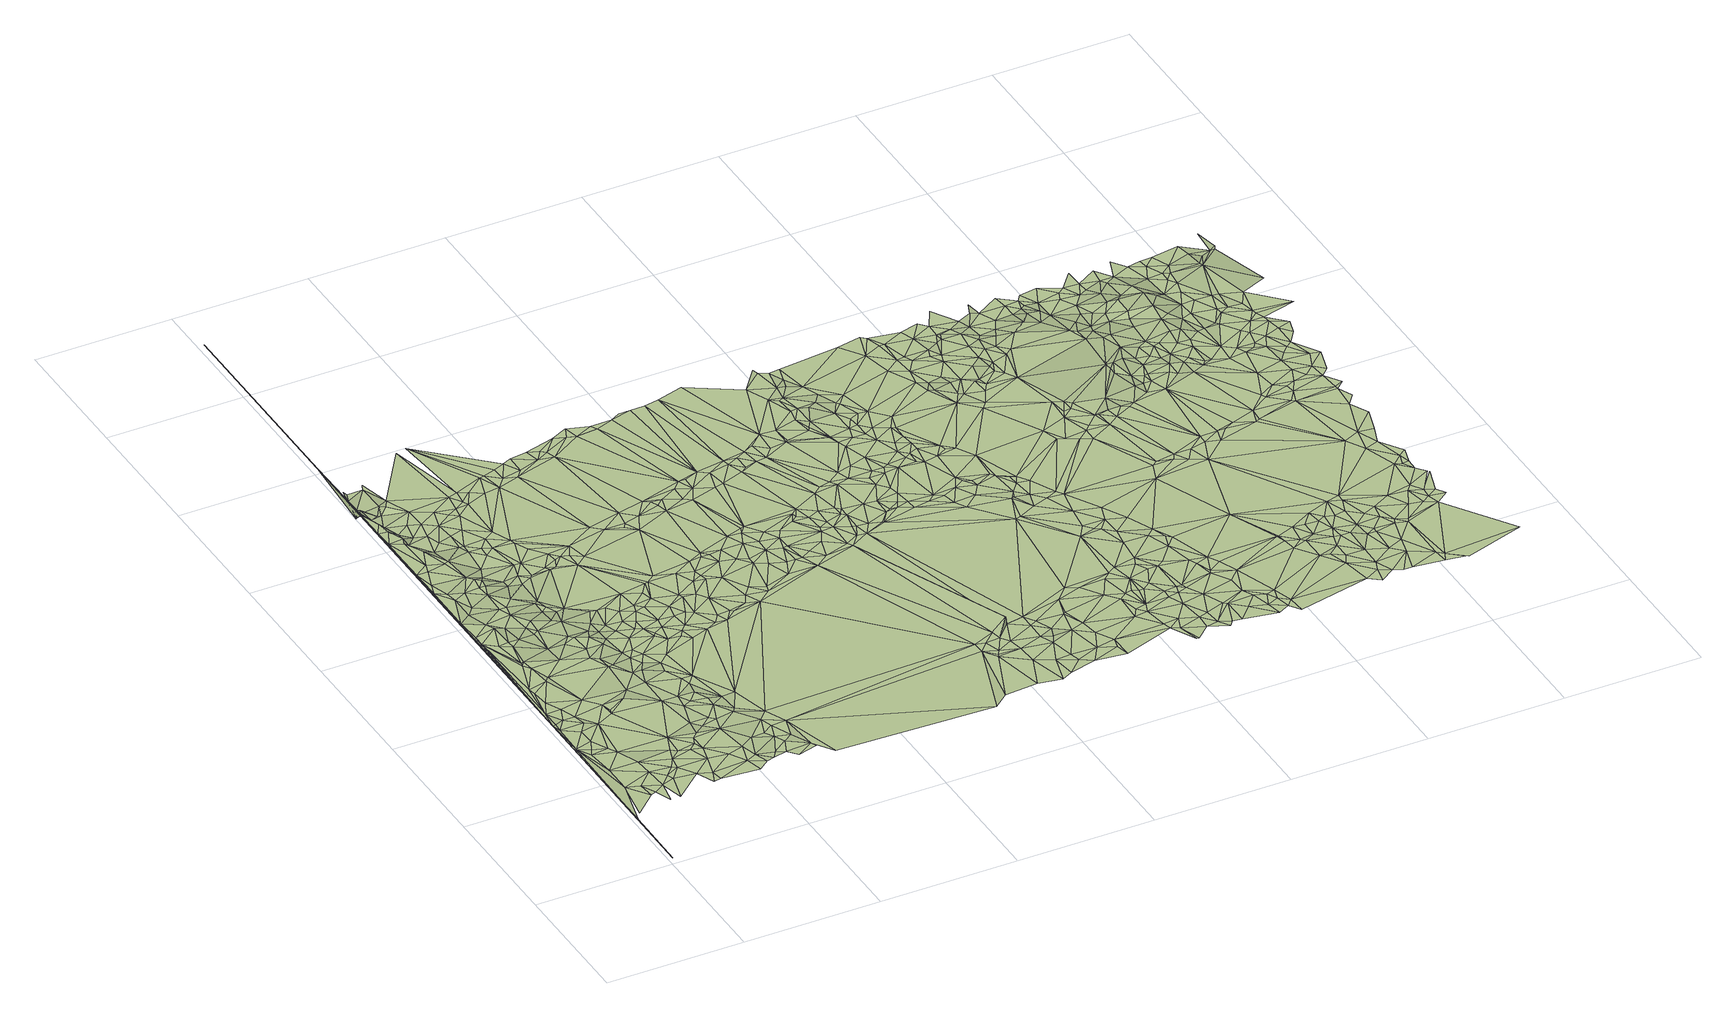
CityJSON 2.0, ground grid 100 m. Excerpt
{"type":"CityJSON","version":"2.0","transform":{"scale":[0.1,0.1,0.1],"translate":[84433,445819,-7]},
"CityObjects":{
"terrain1":{"type":"TINRelief","geometry":[{"type":"CompositeSurface","lod":"2","boundaries":[[[0,1,2]],[[0,3,4]],[[3,5,6]],[[0,4,1]],[[3,7,4]],[[8,3,6]],[[7,9,4]],[[8,6,10]],[[11,7,3]],[[9,12,4]],[[8,11,3]],[[4,13,1]],[[8,10,14]],[[7,15,9]],[[12,16,4]],[[14,10,17]],[[4,18,13]],[[19,12,9]],[[20,1,13]],[[4,16,18]],[[8,14,11]],[[20,21,1]],[[11,22,7]],[[23,20,13]],[[22,15,7]],[[19,16,12]],[[15,19,9]],[[23,21,20]],[[24,14,25]],[[26,13,18]],[[23,13,26]],[[27,11,14]],[[23,28,21]],[[24,27,14]],[[19,29,16]],[[29,18,16]],[[30,1,21]],[[31,21,32]],[[32,21,28]],[[15,29,19]],[[31,33,21]],[[34,22,11]],[[35,23,26]],[[35,28,23]],[[27,34,11]],[[26,18,29]],[[24,25,36]],[[24,37,27]],[[30,21,33]],[[35,26,29]],[[38,15,22]],[[27,37,34]],[[34,39,22]],[[31,32,40]],[[30,41,1]],[[42,32,28]],[[31,40,33]],[[42,28,35]],[[24,36,37]],[[41,43,1]],[[38,22,39]],[[44,29,15]],[[34,37,39]],[[45,35,29]],[[42,40,32]],[[30,33,46]],[[47,33,40]],[[47,46,33]],[[38,44,15]],[[42,35,45]],[[48,1,43]],[[49,36,50]],[[51,45,29]],[[30,46,52]],[[53,37,36]],[[53,39,37]],[[42,54,40]],[[38,39,55]],[[47,40,54]],[[44,51,29]],[[56,30,52]],[[57,52,46]],[[49,50,58]],[[57,46,47]],[[59,55,39]],[[49,53,36]],[[30,60,41]],[[61,45,51]],[[62,52,57]],[[62,56,52]],[[38,55,44]],[[56,60,30]],[[63,43,41]],[[53,59,39]],[[48,64,1]],[[65,47,54]],[[62,66,56]],[[65,57,47]],[[61,51,67]],[[60,63,41]],[[61,67,45]],[[66,60,56]],[[68,44,55]],[[68,55,59]],[[63,69,43]],[[70,49,58]],[[42,45,71]],[[72,62,57]],[[73,54,42]],[[62,74,66]],[[75,43,69]],[[76,53,49]],[[53,77,59]],[[78,43,75]],[[48,43,78]],[[68,59,77]],[[66,79,60]],[[72,57,65]],[[80,44,68]],[[44,81,51]],[[66,74,79]],[[60,79,63]],[[72,74,62]],[[45,67,71]],[[76,77,53]],[[70,76,49]],[[82,48,78]],[[82,78,83]],[[80,68,77]],[[75,69,84]],[[83,78,75]],[[80,85,44]],[[65,54,86]],[[81,67,51]],[[70,58,87]],[[64,88,1]],[[63,89,69]],[[73,42,71]],[[89,84,69]],[[85,90,44]],[[91,63,79]],[[82,92,48]],[[93,83,75]],[[74,94,79]],[[93,75,84]],[[95,74,72]],[[73,86,54]],[[90,81,44]],[[91,89,63]],[[95,94,74]],[[72,65,96]],[[76,97,77]],[[98,80,77]],[[99,82,83]],[[100,48,92]],[[81,71,67]],[[91,79,94]],[[100,101,48]],[[101,64,48]],[[102,95,72]],[[93,84,103]],[[99,92,82]],[[98,85,80]],[[70,97,76]],[[89,103,84]],[[99,83,93]],[[70,87,104]],[[105,90,85]],[[102,94,95]],[[65,106,96]],[[97,98,77]],[[65,86,106]],[[91,94,107]],[[102,72,108]],[[91,109,89]],[[102,107,94]],[[108,72,96]],[[70,110,97]],[[70,104,110]],[[98,105,85]],[[100,92,111]],[[100,112,101]],[[93,103,113]],[[109,103,89]],[[114,71,81]],[[101,115,64]],[[116,73,71]],[[90,117,81]],[[105,118,90]],[[119,93,113]],[[99,111,92]],[[73,120,86]],[[99,93,119]],[[112,121,101]],[[116,71,114]],[[122,112,100]],[[121,115,101]],[[118,117,90]],[[123,120,73]],[[110,104,124]],[[122,100,111]],[[102,125,107]],[[96,106,126]],[[127,103,109]],[[128,64,115]],[[129,113,103]],[[130,64,128]],[[108,96,126]],[[116,123,73]],[[91,107,131]],[[110,132,97]],[[98,133,105]],[[134,81,117]],[[114,81,134]],[[105,133,118]],[[91,135,109]],[[97,132,98]],[[136,110,124]],[[102,108,137]],[[138,86,120]],[[122,139,112]],[[112,139,121]],[[140,119,113]],[[140,113,129]],[[141,1,88]],[[138,106,86]],[[142,111,99]],[[130,143,144]],[[122,111,142]],[[102,137,125]],[[143,145,144]],[[143,146,145]],[[130,128,147]],[[121,148,115]],[[134,117,149]],[[123,150,120]],[[128,115,148]],[[144,145,151]],[[152,116,114]],[[153,143,130]],[[146,151,145]],[[125,131,107]],[[154,126,106]],[[130,88,64]],[[127,109,135]],[[144,151,155]],[[156,99,119]],[[157,129,103]],[[153,146,143]],[[116,158,123]],[[157,103,127]],[[91,131,135]],[[122,142,159]],[[153,130,147]],[[118,160,117]],[[122,159,139]],[[147,128,148]],[[136,124,161]],[[136,162,110]],[[163,121,139]],[[156,119,140]],[[110,162,132]],[[164,108,126]],[[160,149,117]],[[133,160,118]],[[154,106,138]],[[130,144,88]],[[98,165,133]],[[142,99,166]],[[163,148,121]],[[138,120,150]],[[167,151,146]],[[140,129,168]],[[169,114,134]],[[170,116,152]],[[134,149,171]],[[164,137,108]],[[158,150,123]],[[167,146,153]],[[172,152,114]],[[173,155,174]],[[164,126,154]],[[166,99,156]],[[98,132,175]],[[170,158,116]],[[176,153,147]],[[125,137,177]],[[151,178,155]],[[125,177,131]],[[159,179,139]],[[180,147,148]],[[156,140,168]],[[127,135,181]],[[182,151,167]],[[136,161,183]],[[163,139,179]],[[157,168,129]],[[133,165,160]],[[184,159,142]],[[160,185,149]],[[171,149,185]],[[154,138,186]],[[176,167,153]],[[163,180,148]],[[162,187,132]],[[178,174,155]],[[172,114,169]],[[134,171,188]],[[131,189,135]],[[157,127,190]],[[136,183,162]],[[186,138,150]],[[190,127,181]],[[98,175,165]],[[182,178,151]],[[131,177,189]],[[191,142,166]],[[169,134,188]],[[164,154,192]],[[132,187,175]],[[182,167,176]],[[170,152,193]],[[159,194,179]],[[189,181,135]],[[192,154,186]],[[195,137,164]],[[196,150,158]],[[184,142,191]],[[197,177,137]],[[176,147,198]],[[193,152,172]],[[184,194,159]],[[170,199,158]],[[198,147,180]],[[200,182,176]],[[163,179,201]],[[163,201,180]],[[165,202,160]],[[203,161,204]],[[197,181,189]],[[197,189,177]],[[160,205,185]],[[171,185,205]],[[199,196,158]],[[162,206,187]],[[195,164,192]],[[207,186,150]],[[203,183,161]],[[157,208,168]],[[171,205,188]],[[200,209,182]],[[170,193,199]],[[202,205,160]],[[200,176,198]],[[156,168,210]],[[166,156,210]],[[211,162,183]],[[207,150,196]],[[209,178,182]],[[157,190,208]],[[212,197,137]],[[195,212,137]],[[175,187,206]],[[213,192,186]],[[214,179,194]],[[184,215,194]],[[172,169,216]],[[198,180,201]],[[169,188,216]],[[191,166,217]],[[211,206,162]],[[218,184,191]],[[190,181,219]],[[214,201,179]],[[193,172,216]],[[220,195,192]],[[200,198,209]],[[165,221,202]],[[188,205,216]],[[218,215,184]],[[209,222,178]],[[213,186,207]],[[215,214,194]],[[203,204,223]],[[203,211,183]],[[220,192,213]],[[175,221,165]],[[210,168,208]],[[208,190,219]],[[193,224,199]],[[218,191,225]],[[166,210,217]],[[202,226,205]],[[191,217,225]],[[193,216,224]],[[227,175,206]],[[199,228,196]],[[220,229,195]],[[230,181,197]],[[231,198,201]],[[216,205,226]],[[211,227,206]],[[218,232,215]],[[202,221,226]],[[233,208,219]],[[214,231,201]],[[229,197,212]],[[229,212,195]],[[207,196,228]],[[203,227,211]],[[215,232,214]],[[227,221,175]],[[230,219,181]],[[220,213,234]],[[213,207,235]],[[225,217,236]],[[218,225,237]],[[238,208,233]],[[238,210,208]],[[236,217,210]],[[203,239,227]],[[199,224,240]],[[218,237,232]],[[220,241,229]],[[234,213,235]],[[238,236,210]],[[242,209,198]],[[237,225,236]],[[214,243,231]],[[235,207,244]],[[230,233,219]],[[199,240,228]],[[220,234,245]],[[207,228,244]],[[214,232,246]],[[220,245,241]],[[238,233,247]],[[229,248,197]],[[224,216,249]],[[214,246,243]],[[231,242,198]],[[234,235,250]],[[247,233,230]],[[251,236,238]],[[235,244,250]],[[252,232,237]],[[253,237,236]],[[254,244,228]],[[231,243,255]],[[230,197,256]],[[254,228,240]],[[252,246,232]],[[224,257,240]],[[258,216,226]],[[234,250,259]],[[234,259,245]],[[229,241,248]],[[251,253,236]],[[254,260,244]],[[246,255,243]],[[261,238,247]],[[251,238,262]],[[252,237,253]],[[263,247,230]],[[250,244,264]],[[254,240,260]],[[231,255,242]],[[256,197,248]],[[224,249,257]],[[241,245,248]],[[261,262,238]],[[242,265,209]],[[244,260,264]],[[266,247,263]],[[259,250,264]],[[259,267,245]],[[252,268,246]],[[246,268,255]],[[260,240,269]],[[258,249,216]],[[261,247,266]],[[240,257,269]],[[263,230,256]],[[267,248,245]],[[270,242,255]],[[266,263,271]],[[259,264,272]],[[270,255,268]],[[259,272,267]],[[249,269,257]],[[261,266,271]],[[271,263,256]],[[251,273,253]],[[264,260,274]],[[260,269,275]],[[251,262,273]],[[276,242,270]],[[261,273,262]],[[274,260,275]],[[252,277,268]],[[221,278,226]],[[267,279,248]],[[267,272,280]],[[276,265,242]],[[252,253,281]],[[272,264,282]],[[283,270,268]],[[258,269,249]],[[271,256,284]],[[261,271,273]],[[276,270,283]],[[285,258,226]],[[282,264,274]],[[258,275,269]],[[267,280,279]],[[286,284,256]],[[271,284,273]],[[256,248,287]],[[272,282,280]],[[277,283,268]],[[288,274,275]],[[248,279,287]],[[273,284,286]],[[252,281,277]],[[288,282,274]],[[289,227,239]],[[290,275,258]],[[291,276,283]],[[288,275,292]],[[280,287,279]],[[253,273,293]],[[286,256,294]],[[256,287,295]],[[292,275,290]],[[291,296,276]],[[297,280,282]],[[280,295,287]],[[291,283,277]],[[298,282,288]],[[256,295,294]],[[253,293,281]],[[297,295,280]],[[278,285,226]],[[290,258,285]],[[298,288,292]],[[298,297,282]],[[299,292,290]],[[300,273,286]],[[291,277,281]],[[291,301,296]],[[302,221,227]],[[299,290,285]],[[303,298,292]],[[291,281,301]],[[301,304,296]],[[305,292,299]],[[303,297,298]],[[297,306,295]],[[303,292,305]],[[299,285,307]],[[306,294,295]],[[301,281,308]],[[300,293,273]],[[309,286,294]],[[305,299,307]],[[310,296,304]],[[311,307,285]],[[303,312,297]],[[301,308,304]],[[281,313,308]],[[293,313,281]],[[312,306,297]],[[300,286,309]],[[314,303,305]],[[308,310,304]],[[315,305,307]],[[311,285,278]],[[315,307,311]],[[316,294,306]],[[314,312,303]],[[308,313,317]],[[308,317,310]],[[312,318,306]],[[319,293,300]],[[320,305,315]],[[319,313,293]],[[309,294,316]],[[314,321,312]],[[312,321,318]],[[315,311,278]],[[322,314,305]],[[316,306,318]],[[322,305,320]],[[310,317,323]],[[324,300,325]],[[302,278,221]],[[325,300,309]],[[322,321,314]],[[324,319,300]],[[326,317,313]],[[320,315,278]],[[324,325,309]],[[326,323,317]],[[321,327,318]],[[328,316,318]],[[322,320,329]],[[289,330,227]],[[322,327,321]],[[319,331,313]],[[320,278,332]],[[324,309,333]],[[309,316,334]],[[324,333,319]],[[328,318,327]],[[331,326,313]],[[326,335,323]],[[320,332,329]],[[328,334,316]],[[329,332,336]],[[328,337,334]],[[322,329,338]],[[328,327,337]],[[326,339,335]],[[322,340,327]],[[341,309,334]],[[341,333,309]],[[342,319,333]],[[330,302,227]],[[326,343,339]],[[331,343,326]],[[342,331,319]],[[337,344,334]],[[329,336,338]],[[337,327,344]],[[322,338,340]],[[344,327,340]],[[339,345,335]],[[336,332,346]],[[347,342,333]],[[278,348,332]],[[341,349,333]],[[347,333,349]],[[343,345,339]],[[344,350,334]],[[341,334,350]],[[336,351,338]],[[331,352,343]],[[340,338,353]],[[336,346,351]],[[344,340,354]],[[347,355,342]],[[340,353,354]],[[355,349,341]],[[343,352,345]],[[347,349,355]],[[344,354,350]],[[338,356,353]],[[342,357,331]],[[332,348,346]],[[358,352,331]],[[351,356,338]],[[355,341,359]],[[342,355,360]],[[356,354,353]],[[361,351,346]],[[341,350,362]],[[363,345,352]],[[302,348,278]],[[354,364,350]],[[361,356,351]],[[357,358,331]],[[341,362,359]],[[365,330,289]],[[361,346,366]],[[367,354,356]],[[355,359,360]],[[367,364,354]],[[342,360,357]],[[358,368,352]],[[368,363,352]],[[364,369,350]],[[362,350,369]],[[366,346,348]],[[361,370,356]],[[361,366,370]],[[371,369,364]],[[367,356,372]],[[367,373,364]],[[362,369,371]],[[374,363,368]],[[358,375,368]],[[359,362,376]],[[360,359,376]],[[373,371,364]],[[372,356,370]],[[366,377,370]],[[366,348,377]],[[367,372,373]],[[357,375,358]],[[377,378,370]],[[360,376,357]],[[374,368,375]],[[365,379,330]],[[380,379,365]],[[372,370,378]],[[381,362,371]],[[382,378,377]],[[376,362,381]],[[377,348,383]],[[384,357,376]],[[372,385,373]],[[382,377,383]],[[386,375,357]],[[386,357,384]],[[386,384,376]],[[373,387,371]],[[382,388,378]],[[374,375,389]],[[330,379,390]],[[381,371,391]],[[330,392,302]],[[372,378,393]],[[394,330,390]],[[395,348,302]],[[382,383,388]],[[394,392,330]],[[396,376,381]],[[373,385,387]],[[372,393,385]],[[386,389,375]],[[397,383,348]],[[386,376,396]],[[398,379,380]],[[388,393,378]],[[399,390,379]],[[395,302,392]],[[391,371,400]],[[398,380,401]],[[394,390,399]],[[396,381,391]],[[394,402,392]],[[395,397,348]],[[371,387,400]],[[393,403,385]],[[403,387,385]],[[404,388,383]],[[398,399,379]],[[402,395,392]],[[405,402,394]],[[386,406,389]],[[405,394,399]],[[397,404,383]],[[386,396,407]],[[404,393,388]],[[403,408,387]],[[396,391,409]],[[410,403,393]],[[389,406,411]],[[398,401,412]],[[403,413,408]],[[410,413,403]],[[412,401,414]],[[408,400,387]],[[402,415,395]],[[416,391,400]],[[405,417,402]],[[404,418,393]],[[418,410,393]],[[408,413,400]],[[409,391,416]],[[386,419,406]],[[396,409,407]],[[395,415,397]],[[420,399,398]],[[386,407,419]],[[405,399,421]],[[422,413,410]],[[397,423,404]],[[420,398,412]],[[402,417,415]],[[422,410,418]],[[423,418,404]],[[424,400,413]],[[415,425,397]],[[426,412,414]],[[422,424,413]],[[425,427,397]],[[405,428,417]],[[427,423,397]],[[420,421,399]],[[409,416,429]],[[415,417,425]],[[409,430,407]],[[423,431,418]],[[405,421,428]],[[432,422,418]],[[426,433,412]],[[433,420,412]],[[409,429,430]],[[434,416,400]],[[426,414,435]],[[432,424,422]],[[434,400,424]],[[417,436,425]],[[416,437,429]],[[423,438,431]],[[439,418,431]],[[427,438,423]],[[407,440,419]],[[407,430,441]],[[425,436,427]],[[439,432,418]],[[428,436,417]],[[430,429,437]],[[442,421,420]],[[432,443,424]],[[434,437,416]],[[439,431,438]],[[407,441,440]],[[427,444,438]],[[434,424,443]],[[445,428,421]],[[446,433,426]],[[445,421,442]],[[430,437,441]],[[439,438,444]],[[433,447,420]],[[448,436,428]],[[439,449,432]],[[432,449,443]],[[446,426,435]],[[445,448,428]],[[447,442,420]],[[427,450,444]],[[451,441,437]],[[452,437,434]],[[453,450,427]],[[446,447,433]],[[447,445,442]],[[451,437,452]],[[454,449,439]],[[454,439,444]],[[451,455,441]],[[456,443,449]],[[456,434,443]],[[457,440,441]],[[445,458,448]],[[446,435,459]],[[452,434,456]],[[448,460,436]],[[461,444,450]],[[457,441,455]],[[462,455,451]],[[451,452,463]],[[447,458,445]],[[456,449,454]],[[461,454,444]],[[435,464,459]],[[453,461,450]],[[446,465,447]],[[452,456,463]],[[462,457,455]],[[457,466,440]],[[467,462,451]],[[458,460,448]],[[446,459,468]],[[451,463,469]],[[446,468,465]],[[447,465,470]],[[447,470,458]],[[453,471,461]],[[461,472,454]],[[459,464,468]],[[467,451,469]],[[470,473,458]],[[474,463,456]],[[436,475,427]],[[476,472,461]],[[467,457,462]],[[436,460,477]],[[476,461,471]],[[456,454,478]],[[458,473,460]],[[453,479,471]],[[469,463,474]],[[472,478,454]],[[475,453,427]],[[476,480,472]],[[467,481,457]],[[476,471,480]],[[474,456,478]],[[467,482,481]],[[470,465,483]],[[480,484,472]],[[468,483,465]],[[457,485,466]],[[486,469,474]],[[480,471,487]],[[470,488,473]],[[472,489,478]],[[487,471,479]],[[468,464,490]],[[472,484,489]],[[474,478,491]],[[473,488,460]],[[492,479,453]],[[481,493,457]],[[480,487,484]],[[494,467,469]],[[495,481,482]],[[496,482,467]],[[474,491,497]],[[486,474,497]],[[436,477,475]],[[460,498,477]],[[499,487,479]],[[486,500,469]],[[491,478,501]],[[457,493,485]],[[501,478,489]],[[495,502,481]],[[496,495,482]],[[503,484,487]],[[470,483,504]],[[488,498,460]],[[497,491,501]],[[496,467,494]],[[468,505,483]],[[494,469,500]],[[470,504,488]],[[502,506,481]],[[486,497,507]],[[503,487,499]],[[508,489,484]],[[481,506,493]],[[509,499,479]],[[468,490,505]],[[492,453,475]],[[486,507,500]],[[497,501,510]],[[511,502,495]],[[508,501,489]],[[507,497,510]],[[512,511,495]],[[508,484,503]],[[496,512,495]],[[509,479,492]],[[511,513,502]],[[496,494,512]],[[512,513,511]],[[514,503,499]],[[508,510,501]],[[477,498,515]],[[516,507,510]],[[502,517,506]],[[509,514,499]],[[518,493,506]],[[513,517,502]],[[483,519,504]],[[494,500,520]],[[512,494,520]],[[483,521,519]],[[488,522,498]],[[523,485,493]],[[516,510,508]],[[483,505,521]],[[518,506,517]],[[524,493,518]],[[512,525,513]],[[504,526,488]],[[527,500,507]],[[524,518,517]],[[513,528,517]],[[523,493,524]],[[504,519,529]],[[530,507,516]],[[531,503,514]],[[532,490,533]],[[529,519,521]],[[512,520,525]],[[488,526,522]],[[523,534,485]],[[509,531,514]],[[535,505,490]],[[527,520,500]],[[536,516,508]],[[485,534,537]],[[498,522,515]],[[535,521,505]],[[532,533,538]],[[504,529,526]],[[539,508,503]],[[532,535,490]],[[509,492,540]],[[524,517,541]],[[513,542,528]],[[530,527,507]],[[517,528,541]],[[525,542,513]],[[523,524,543]],[[530,516,536]],[[529,544,526]],[[509,540,531]],[[531,545,503]],[[546,525,520]],[[547,532,538]],[[475,477,548]],[[477,515,548]],[[549,536,508]],[[546,520,527]],[[550,529,521]],[[539,503,545]],[[549,508,539]],[[529,551,544]],[[523,552,534]],[[526,553,522]],[[542,541,528]],[[543,524,554]],[[555,535,532]],[[523,543,556]],[[535,557,521]],[[544,553,526]],[[524,541,558]],[[559,525,546]],[[529,560,551]],[[523,556,552]],[[561,542,525]],[[530,536,562]],[[555,532,547]],[[515,522,553]],[[559,561,525]],[[562,536,549]],[[492,475,563]],[[554,524,558]],[[492,563,540]],[[564,527,530]],[[551,553,544]],[[565,546,527]],[[559,546,565]],[[562,549,539]],[[540,566,531]],[[550,521,557]],[[543,554,556]],[[531,567,545]],[[529,568,560]],[[542,569,541]],[[560,553,551]],[[531,566,567]],[[550,568,529]],[[556,570,552]],[[571,515,553]],[[572,530,562]],[[555,557,535]],[[573,542,561]],[[569,558,541]],[[564,530,572]],[[559,573,561]],[[562,539,574]],[[575,527,564]],[[554,570,556]],[[576,569,542]],[[563,475,577]],[[575,565,527]],[[475,548,577]],[[560,578,553]],[[573,576,542]],[[579,545,567]],[[539,545,580]],[[581,555,547]],[[548,515,571]],[[559,565,582]],[[572,562,574]],[[579,567,566]],[[560,568,578]],[[574,539,580]],[[540,583,566]],[[559,582,573]],[[564,572,584]],[[581,547,585]],[[555,586,557]],[[587,554,558]],[[575,564,584]],[[588,571,553]],[[581,586,555]],[[587,558,569]],[[540,563,583]],[[589,550,557]],[[576,587,569]],[[589,568,550]],[[563,577,590]],[[582,576,573]],[[578,591,553]],[[579,592,545]],[[579,566,592]],[[593,578,568]],[[577,548,594]],[[575,584,595]],[[596,565,575]],[[572,574,597]],[[582,587,576]],[[581,585,598]],[[588,553,591]],[[574,580,597]],[[596,582,565]],[[572,597,584]],[[589,593,568]],[[563,590,599]],[[580,545,600]],[[601,571,588]],[[563,599,583]],[[586,602,557]],[[595,584,597]],[[548,571,603]],[[583,604,566]],[[589,557,602]],[[581,605,586]],[[590,577,606]],[[596,575,595]],[[566,604,592]],[[597,580,607]],[[592,600,545]],[[593,608,578]],[[578,608,591]],[[599,590,609]],[[601,603,571]],[[577,594,606]],[[599,609,583]],[[581,598,610]],[[611,593,589]],[[607,580,612]],[[611,589,602]],[[613,570,554]],[[608,588,591]],[[614,594,548]],[[586,605,602]],[[611,615,593]],[[608,601,588]],[[581,610,605]],[[583,616,604]],[[583,609,616]],[[615,608,593]],[[580,600,612]],[[597,607,612]],[[590,617,609]],[[610,598,618]],[[614,548,619]],[[619,548,603]],[[592,604,600]],[[590,606,617]],[[604,616,620]],[[587,621,554]],[[622,601,608]],[[604,620,623]],[[604,623,600]],[[609,624,616]],[[620,616,623]],[[582,625,587]],[[610,618,626]],[[614,627,594]],[[611,628,615]],[[629,609,617]],[[611,602,628]],[[627,606,594]],[[619,603,630]],[[624,623,616]],[[615,631,608]],[[614,619,627]],[[629,624,609]],[[632,603,601]],[[596,633,582]],[[605,634,602]],[[595,597,635]],[[636,617,606]],[[596,595,635]],[[637,601,622]],[[605,610,634]],[[619,630,627]],[[622,608,631]],[[618,638,626]],[[629,617,636]],[[630,603,632]],[[597,612,635]],[[610,626,639]],[[621,613,554]],[[615,628,640]],[[615,640,631]],[[632,601,637]],[[641,606,627]],[[636,606,641]],[[602,642,628]],[[602,634,642]],[[610,639,634]],[[643,627,630]],[[637,622,631]],[[612,600,644]],[[645,626,638]],[[587,625,621]],[[645,639,626]],[[582,633,625]],[[646,630,632]],[[643,641,627]],[[643,630,646]],[[628,647,640]],[[596,648,633]],[[600,623,649]],[[596,635,648]],[[624,650,623]],[[632,637,651]],[[652,634,639]],[[645,638,653]],[[640,654,631]],[[652,639,645]],[[637,631,654]],[[640,647,654]],[[628,655,647]],[[646,632,651]],[[629,650,624]],[[628,642,655]],[[642,634,655]],[[637,656,651]],[[657,652,645]],[[657,645,653]],[[637,654,656]],[[612,644,635]],[[652,658,634]],[[647,659,654]],[[646,651,656]],[[655,659,647]],[[658,655,634]],[[629,636,660]],[[657,658,652]],[[657,653,661]],[[661,653,662]],[[621,663,613]],[[657,661,658]],[[644,600,649]],[[636,641,664]],[[633,665,625]],[[621,625,666]],[[648,635,667]],[[648,668,633]],[[648,667,668]],[[666,625,665]],[[650,649,623]],[[664,641,643]],[[633,668,665]],[[669,667,635]],[[621,666,670]],[[621,671,663]],[[664,643,646]],[[621,670,671]],[[672,668,667]],[[673,669,635]],[[665,668,674]],[[669,672,667]],[[629,660,650]],[[646,656,675]],[[676,635,644]],[[666,665,677]],[[673,635,676]],[[656,654,675]],[[666,678,670]],[[672,674,668]],[[678,671,670]],[[666,679,678]],[[659,680,654]],[[666,677,679]],[[655,680,659]],[[658,681,655]],[[673,682,669]],[[636,683,660]],[[669,682,672]],[[665,684,677]],[[665,674,684]],[[685,658,661]],[[686,661,662]],[[673,676,687]],[[682,674,672]],[[636,664,688]],[[678,689,671]],[[636,688,683]],[[690,679,677]],[[678,679,691]],[[673,692,682]],[[650,693,649]],[[673,687,692]],[[682,684,674]],[[664,646,675]],[[694,677,684]],[[676,644,695]],[[690,677,694]],[[650,660,693]],[[695,644,649]],[[690,691,679]],[[678,691,689]],[[654,680,675]],[[696,682,692]],[[697,692,687]],[[698,649,693]],[[655,681,699]],[[655,699,680]],[[694,684,700]],[[697,696,692]],[[701,684,682]],[[702,687,676]],[[690,694,700]],[[696,701,682]],[[685,681,658]],[[693,660,703]],[[690,704,691]],[[698,693,703]],[[705,685,661]],[[690,700,704]],[[697,687,702]],[[695,649,698]],[[697,706,696]],[[705,661,686]],[[660,683,703]],[[707,700,684]],[[691,708,689]],[[702,676,695]],[[701,707,684]],[[696,709,701]],[[710,704,700]],[[704,711,691]],[[706,709,696]],[[697,712,706]],[[698,703,713]],[[714,683,688]],[[691,711,715]],[[691,715,708]],[[675,680,716]],[[697,702,712]],[[710,700,717]],[[710,711,704]],[[695,698,718]],[[683,719,703]],[[709,707,701]],[[699,716,680]],[[717,700,707]],[[718,698,720]],[[688,664,721]],[[710,722,711]],[[723,699,681]],[[719,713,703]],[[714,719,683]],[[698,713,724]],[[723,716,699]],[[706,725,709]],[[695,718,726]],[[727,675,716]],[[706,712,725]],[[685,728,681]],[[709,725,707]],[[698,724,720]],[[664,675,729]],[[718,720,726]],[[714,688,721]],[[702,695,726]],[[728,723,681]],[[730,711,722]],[[731,722,710]],[[730,715,711]],[[731,710,717]],[[719,724,713]],[[664,732,721]],[[723,727,716]],[[725,733,707]],[[705,734,685]],[[726,720,735]],[[717,707,733]],[[735,720,724]],[[702,736,712]],[[731,730,722]],[[712,736,725]],[[714,737,719]],[[738,728,685]],[[714,721,737]],[[738,685,734]],[[719,739,724]],[[728,740,723]],[[705,741,734]],[[742,705,686]],[[664,729,732]],[[717,733,743]],[[725,736,733]],[[731,717,743]],[[730,744,715]],[[742,686,745]],[[740,727,723]],[[746,675,727]],[[719,747,739]],[[748,715,744]],[[749,724,739]],[[738,734,741]],[[737,747,719]],[[731,750,730]],[[702,751,736]],[[737,721,732]],[[752,741,705]],[[743,733,753]],[[754,735,724]],[[731,743,755]],[[736,753,733]],[[756,740,728]],[[752,705,742]],[[738,756,728]],[[749,739,747]],[[740,757,727]],[[730,750,744]],[[731,755,750]],[[758,742,745]],[[754,724,749]],[[736,751,753]],[[759,738,741]],[[743,753,760]],[[737,732,761]],[[755,743,760]],[[702,726,762]],[[746,727,757]],[[752,742,758]],[[752,759,741]],[[740,763,757]],[[749,747,764]],[[762,726,735]],[[765,729,675]],[[738,766,756]],[[756,767,740]],[[761,732,729]],[[765,675,746]],[[755,768,750]],[[759,766,738]],[[750,769,744]],[[737,770,747]],[[767,763,740]],[[754,749,764]],[[753,751,771]],[[755,760,768]],[[753,771,760]],[[764,747,772]],[[746,757,763]],[[756,766,767]],[[737,761,770]],[[773,759,752]],[[762,735,754]],[[759,774,766]],[[750,775,769]],[[750,768,776]],[[752,758,777]],[[702,778,751]],[[768,760,771]],[[770,772,747]],[[774,767,766]],[[761,729,779]],[[754,764,780]],[[767,781,763]],[[746,763,781]],[[750,776,775]],[[780,764,772]],[[777,758,782]],[[783,774,759]],[[767,784,781]],[[769,775,785]],[[761,779,770]],[[773,752,777]],[[773,783,759]],[[774,786,767]],[[777,782,787]],[[780,772,770]],[[768,771,788]],[[789,779,729]],[[765,746,781]],[[754,780,790]],[[786,784,767]],[[768,788,776]],[[783,786,774]],[[702,762,778]],[[771,751,791]],[[765,781,784]],[[773,792,783]],[[776,793,775]],[[754,790,794]],[[754,794,795]],[[796,729,765]],[[762,754,795]],[[783,797,786]],[[798,770,779]],[[786,799,784]],[[800,776,788]],[[783,792,797]],[[773,777,801]],[[780,802,790]],[[765,784,799]],[[788,771,803]],[[804,777,787]],[[773,801,792]],[[789,798,779]],[[805,780,770]],[[800,793,776]],[[806,775,793]],[[786,807,799]],[[804,787,808]],[[805,802,780]],[[778,791,751]],[[786,797,809]],[[810,765,799]],[[811,800,788]],[[771,791,803]],[[804,801,777]],[[790,802,812]],[[805,770,798]],[[792,813,797]],[[814,794,790]],[[811,788,803]],[[815,798,789]],[[786,809,807]],[[807,810,799]],[[792,801,813]],[[816,795,794]],[[762,795,816]],[[814,790,812]],[[796,765,810]],[[800,817,793]],[[811,817,800]],[[816,794,814]],[[818,812,802]],[[797,813,809]],[[806,793,819]],[[820,804,808]],[[818,802,805]],[[814,812,821]],[[811,803,822]],[[817,819,793]],[[807,823,810]],[[815,824,798]],[[789,729,825]],[[804,826,801]],[[811,822,817]],[[816,814,827]],[[818,821,812]],[[807,809,823]],[[805,798,824]],[[826,813,801]],[[828,762,816]],[[829,815,789]],[[820,808,830]],[[817,831,819]],[[817,822,831]],[[832,803,791]],[[833,809,813]],[[820,826,804]],[[832,822,803]],[[825,729,796]],[[762,834,778]],[[835,821,818]],[[836,814,821]],[[833,823,809]],[[837,791,778]],[[836,827,814]],[[838,796,810]],[[826,833,813]],[[828,816,827]],[[839,819,831]],[[828,834,762]],[[822,839,831]],[[835,836,821]],[[837,840,791]],[[841,818,805]],[[838,810,823]],[[832,839,822]],[[829,824,815]],[[832,791,840]],[[839,842,819]],[[837,778,843]],[[835,818,841]],[[826,844,833]],[[845,827,836]],[[834,843,778]],[[828,827,845]],[[846,823,833]],[[805,824,847]],[[837,848,840]],[[837,843,848]],[[846,833,844]],[[849,841,805]],[[850,836,835]],[[839,851,842]],[[832,852,839]],[[828,853,834]],[[832,840,854]],[[845,836,855]],[[853,843,834]],[[850,835,841]],[[820,856,826]],[[828,845,857]],[[846,838,823]],[[829,789,825]],[[829,847,824]],[[849,805,858]],[[854,840,848]],[[857,845,855]],[[859,855,836]],[[858,805,847]],[[832,854,860]],[[826,856,844]],[[832,860,852]],[[850,859,836]],[[850,841,849]],[[861,853,828]],[[839,862,851]],[[863,848,843]],[[853,863,843]],[[839,852,862]],[[864,847,829]],[[846,844,865]],[[866,820,867]],[[868,796,838]],[[861,828,857]],[[869,854,848]],[[870,857,855]],[[850,849,871]],[[870,855,859]],[[846,872,838]],[[869,860,854]],[[869,848,873]],[[850,874,859]],[[873,848,863]],[[865,844,856]],[[871,849,858]],[[875,863,853]],[[861,875,853]],[[861,857,870]],[[864,829,825]],[[862,876,851]],[[870,859,874]],[[850,871,874]],[[877,852,860]],[[846,865,872]],[[878,825,796]],[[877,862,852]],[[879,838,872]],[[878,796,868]],[[866,856,820]],[[858,847,880]],[[881,860,869]],[[861,870,882]],[[883,847,864]],[[870,874,882]],[[884,871,858]],[[877,876,862]],[[885,874,871]],[[881,869,873]],[[865,886,872]],[[875,887,863]],[[888,873,863]],[[868,838,879]],[[885,871,884]],[[847,889,880]],[[865,856,886]],[[890,877,860]],[[891,882,874]],[[887,888,863]],[[886,892,872]],[[879,872,892]],[[890,860,881]],[[893,861,882]],[[894,875,861]],[[877,895,876]],[[885,896,874]],[[883,889,847]],[[897,885,884]],[[898,864,825]],[[899,881,873]],[[899,873,888]],[[891,874,896]],[[884,858,900]],[[898,883,864]],[[856,901,886]],[[902,895,877]],[[894,887,875]],[[886,903,892]],[[897,884,904]],[[890,902,877]],[[858,880,900]],[[893,882,891]],[[897,896,885]],[[905,876,895]],[[893,894,861]],[[901,903,886]],[[897,904,896]],[[906,880,889]],[[879,892,907]],[[908,888,887]],[[899,909,881]],[[890,881,909]],[[904,884,910]],[[868,879,911]],[[912,891,896]],[[913,895,902]],[[914,893,891]],[[915,892,903]],[[890,913,902]],[[894,908,887]],[[878,916,825]],[[917,899,888]],[[914,891,912]],[[879,907,911]],[[884,900,910]],[[918,889,883]],[[906,900,880]],[[898,825,916]],[[878,868,919]],[[914,894,893]],[[868,911,920]],[[896,904,921]],[[922,906,889]],[[919,868,920]],[[890,909,923]],[[922,889,918]],[[908,917,888]],[[917,909,899]],[[878,924,916]],[[912,896,921]],[[898,918,883]],[[878,919,924]],[[890,923,913]],[[921,904,910]],[[911,925,920]],[[913,926,895]],[[919,920,925]],[[927,908,894]],[[914,912,928]],[[914,929,894]],[[930,923,909]],[[912,921,928]],[[927,894,929]],[[930,909,917]],[[931,919,925]],[[931,924,919]],[[914,928,929]],[[932,910,900]],[[916,924,933]],[[934,906,922]],[[913,923,935]],[[898,916,936]],[[937,921,910]],[[913,935,926]],[[908,938,917]],[[934,922,918]],[[906,939,900]],[[930,935,923]],[[928,921,940]],[[927,941,908]],[[937,910,932]],[[898,942,918]],[[928,940,929]],[[934,939,906]],[[908,941,938]],[[927,929,941]],[[943,916,933]],[[930,917,944]],[[932,900,945]],[[940,946,929]],[[917,938,944]],[[947,940,921]],[[936,916,943]],[[898,936,948]],[[939,945,900]],[[930,949,935]],[[937,950,921]],[[934,918,951]],[[937,932,952]],[[929,946,941]],[[898,948,942]],[[953,946,940]],[[941,944,938]],[[930,944,949]],[[934,954,939]],[[955,937,952]],[[947,921,950]],[[953,940,947]],[[956,935,957]],[[958,952,932]],[[918,942,951]],[[958,932,945]],[[949,957,935]],[[934,951,954]],[[959,937,955]],[[960,941,946]],[[959,950,937]],[[955,952,958]],[[941,961,944]],[[962,948,936]],[[953,963,946]],[[939,964,945]],[[954,964,939]],[[965,953,947]],[[958,945,966]],[[949,944,967]],[[960,961,941]],[[963,960,946]],[[954,951,964]],[[968,955,958]],[[949,969,957]],[[948,970,942]],[[971,944,961]],[[965,963,953]],[[968,959,955]],[[972,947,950]],[[951,942,970]],[[971,967,944]],[[958,966,973]],[[966,945,974]],[[945,964,974]],[[972,965,947]],[[949,967,975]],[[957,969,976]],[[949,975,969]],[[972,950,959]],[[968,958,973]],[[951,977,964]],[[978,961,960]],[[963,978,960]],[[965,979,963]],[[973,966,974]],[[978,971,961]],[[980,967,971]],[[980,975,967]],[[968,973,981]],[[968,982,959]],[[983,976,969]],[[979,978,963]],[[984,969,975]],[[977,985,964]],[[972,959,982]],[[973,974,981]],[[964,985,974]],[[986,965,972]],[[986,979,965]],[[980,984,975]],[[968,981,987]],[[984,983,969]],[[979,988,978]],[[968,987,982]],[[981,974,985]],[[979,989,988]],[[972,982,990]],[[991,980,971]],[[986,972,992]],[[972,990,992]],[[978,991,971]],[[993,987,981]],[[986,989,979]],[[994,984,980]],[[988,991,978]],[[987,995,982]],[[984,996,983]],[[989,997,988]],[[990,982,995]],[[993,995,987]],[[986,997,989]],[[994,980,991]],[[988,997,991]],[[994,998,984]],[[986,992,999]],[[992,990,999]],[[998,996,984]],[[986,999,997]],[[994,991,1000]],[[994,1000,998]],[[997,1001,991]],[[998,1002,996]],[[991,1002,1000]],[[998,1000,1002]],[[991,1003,1002]],[[1001,1003,991]],[[1003,1004,1002]],[[1002,1004,1005]]]}]}
},
"vertices":[
[5,480,62],[4,1670,68],[4,0,54],[92,840,67],[14,1370,65],[44,540,64],[207,690,63],[96,1060,64],[195,810,63],[73,1270,65],[253,710,61],[315,930,63],[98,1320,65],[19,1610,68],[329,760,62],[243,1230,59],[144,1410,65],[298,590,59],[136,1530,68],[202,1290,62],[27,1680,67],[24,1810,69],[302,1060,67],[88,1700,70],[422,790,63],[372,590,61],[195,1610,72],[403,840,64],[139,1820,67],[274,1560,66],[26,2710,70],[69,2050,68],[81,1930,68],[60,2110,68],[468,910,64],[177,1700,70],[581,770,63],[501,890,63],[551,1090,64],[519,990,63],[200,2140,70],[22,2790,72],[308,1850,69],[15,2980,68],[603,1220,64],[400,1740,68],[144,2370,69],[183,2320,68],[10,3590,79],[680,730,63],[642,640,61],[406,1630,67],[152,2400,68],[723,890,63],[230,2180,68],[589,1050,66],[111,2640,69],[171,2410,68],[697,650,62],[671,1030,66],[178,2830,71],[416,1660,68],[193,2590,69],[149,2890,72],[4,4120,83],[387,2320,68],[186,2650,69],[553,1740,69],[727,1080,64],[108,3050,63],[940,750,62],[622,1830,58],[387,2480,59],[630,2100,76],[263,2650,68],[109,3240,62],[869,870,64],[752,1010,64],[24,3380,61],[250,2820,57],[751,1140,64],[766,1610,61],[38,3440,80],[92,3320,69],[162,3110,66],[795,1180,64],[575,2250,69],[976,630,60],[4,4960,77],[303,3000,78],[812,1310,56],[338,2910,78],[89,3590,79],[192,3270,79],[367,2750,63],[383,2660,62],[496,2450,78],[989,910,60],[955,1160,61],[279,3420,81],[114,3660,80],[8,3980,83],[418,2680,67],[312,3180,78],[1056,690,60],[868,1240,57],[597,2340,77],[422,2790,78],[556,2520,78],[357,3000,78],[1019,790,59],[231,3620,81],[102,3940,83],[300,3270,81],[761,1830,75],[73,4110,83],[737,1960,76],[860,1480,71],[937,1290,74],[314,3370,82],[621,2200,77],[121,3990,83],[171,3810,82],[663,2100,77],[1108,700,65],[544,2730,80],[586,2490,79],[420,3070,81],[57,4210,83],[345,3270,82],[6,4360,84],[552,2870,59],[1081,960,72],[975,1250,73],[872,1590,75],[555,2980,56],[1140,740,72],[596,2690,80],[720,2340,78],[160,3990,20],[355,3340,81],[4,6550,82],[260,3630,82],[10,4380,81],[6,4430,8],[8,4430,75],[25,4410,82],[106,4240,18],[156,4130,20],[917,1500,78],[786,2200,69],[12,4460,7],[802,1960,79],[80,4360,16],[672,2450,79],[7,4540,80],[400,3420,39],[493,3240,49],[808,2130,69],[264,3830,29],[1033,1400,76],[1205,710,74],[1216,900,74],[220,4040,29],[709,2530,68],[1109,1270,76],[437,3510,38],[140,4390,11],[496,3310,43],[987,1760,74],[849,2040,70],[987,1580,78],[933,1890,73],[27,4650,78],[33,4610,78],[1228,1110,72],[160,4370,21],[636,2830,56],[152,4620,73],[294,3990,48],[240,4170,42],[582,3000,50],[152,4390,86],[1252,820,75],[406,3750,72],[1033,1480,78],[764,2390,71],[1177,960,75],[1009,1690,73],[597,2910,58],[573,3190,71],[434,3680,72],[767,2490,64],[953,1980,72],[327,3890,49],[760,2600,66],[860,2200,69],[688,2830,65],[302,4260,72],[898,2130,71],[196,4380,72],[310,4100,72],[1138,1310,69],[1395,730,68],[1262,640,73],[1126,1460,72],[1256,1020,72],[903,2330,71],[590,3290,71],[231,4440,72],[626,3410,72],[1321,870,72],[820,2720,67],[864,2440,71],[401,4030,72],[416,3890,72],[1068,1760,71],[522,3590,72],[437,3750,72],[652,3230,74],[833,2530,71],[1298,1190,68],[175,4670,72],[1415,690,67],[1030,2050,73],[527,3680,71],[1222,1460,76],[1370,1030,69],[1062,2280,68],[864,2710,66],[815,3260,71],[442,4180,72],[513,3920,72],[673,3250,74],[952,2520,68],[986,2410,67],[592,3650,72],[599,3760,72],[676,3410,71],[1499,580,67],[1125,2210,68],[927,2710,66],[611,4290,72],[515,4110,72],[1034,2380,68],[990,2630,67],[576,4070,71],[788,3290,71],[1088,2810,66],[1271,2140,71],[1029,2480,68],[744,3630,72],[678,3810,72],[736,3670,72],[1079,2310,68],[588,4150,72],[995,3220,72],[1216,2200,68],[1402,2190,70],[1084,2580,68],[1152,2350,68],[879,3420,72],[790,3530,72],[857,3270,71],[1165,2430,68],[540,4890,73],[890,3340,71],[1104,2650,67],[684,4160,72],[1246,2250,68],[666,4200,72],[939,3360,71],[1156,2600,68],[1047,3440,71],[1281,2420,68],[1293,2300,68],[680,4310,72],[837,4220,72],[1851,2310,69],[1218,2750,66],[1238,2670,67],[951,4240,72],[1300,2530,68],[750,4280,72],[993,3340,73],[1563,2220,70],[1077,3290,71],[1283,2840,65],[1366,2430,68],[2655,540,68],[1480,2230,70],[890,4390,72],[1416,2400,67],[1260,3560,72],[1369,2890,66],[1311,2850,65],[618,4910,73],[1419,2620,68],[1430,2590,68],[1533,2300,69],[1335,3500,72],[923,4400,72],[2854,1230,68],[1520,2580,68],[1014,4430,72],[1576,2500,68],[1517,2850,65],[1627,2310,69],[1021,4320,72],[1533,3390,71],[1098,4460,73],[1648,2290,69],[1572,2710,68],[1113,4290,72],[1657,2700,68],[1757,2340,69],[1657,2930,65],[1162,4350,71],[1636,2810,67],[1501,3620,72],[1801,2420,68],[1647,2750,68],[1757,2670,67],[1163,4490,73],[1484,3500,71],[1458,3460,71],[1319,4400,72],[1825,2840,67],[1745,2940,65],[1859,2490,68],[2858,1140,69],[1430,4380,72],[1952,2390,69],[1600,3530,73],[1764,2980,65],[1292,4510,72],[1967,2440,69],[1810,2940,65],[2016,2720,67],[1374,4480,71],[1936,2810,68],[1786,3500,72],[1700,3670,71],[1410,4450,72],[1898,2950,66],[1517,4570,73],[2155,2500,69],[1745,3640,71],[2371,2500,70],[1770,3580,73],[2006,3070,65],[2099,2670,68],[1598,4540,72],[2011,2770,68],[2057,2950,67],[1823,3630,72],[2154,2810,68],[2010,3760,72],[1664,4520,72],[1945,3570,72],[1950,3700,71],[2212,2630,68],[1996,3530,72],[1639,4630,72],[2104,3060,65],[2760,620,76],[2275,2630,68],[2159,2920,68],[1665,4520,72],[2128,3110,65],[2264,2780,69],[2154,3120,65],[2295,2890,69],[2239,3000,67],[1795,4580,73],[1822,4530,73],[2059,3650,71],[2325,2630,68],[2301,2790,68],[2927,1040,68],[3009,650,68],[2191,3590,72],[2399,2670,68],[2471,2570,70],[2062,3760,71],[2338,2970,68],[2166,3800,73],[2498,3100,67],[2516,2730,69],[1952,4580,73],[2939,1060,68],[2260,3610,71],[2925,1210,69],[2570,2830,69],[2961,1100,67],[3018,1300,70],[2234,3750,73],[2677,2590,71],[3108,900,68],[3096,1050,69],[2545,3140,66],[3184,620,67],[3031,1220,69],[2455,3020,68],[2656,2630,71],[3078,1160,69],[2108,4620,75],[2375,3830,73],[2502,3060,68],[2385,3780,73],[2584,2880,68],[2026,4620,74],[3239,830,68],[2573,3010,69],[3262,660,67],[3138,1340,128],[2428,3670,71],[3145,1340,70],[2661,2840,69],[2214,4620,75],[3314,1010,71],[3271,1110,71],[2651,2910,69],[2752,2680,71],[2658,3050,69],[3147,1340,70],[3375,770,68],[2817,2670,72],[3274,1250,72],[2474,3700,71],[2471,3820,74],[2772,2790,69],[2773,2950,69],[3352,840,69],[2735,3240,65],[3462,710,69],[3275,1360,70],[2564,3730,71],[2798,2780,69],[2804,2920,69],[2324,4640,75],[2544,3860,73],[3346,1070,77],[2773,3030,69],[2881,2770,70],[3379,1160,72],[3539,830,70],[3487,1080,73],[3326,1280,72],[2806,3000,69],[2968,2740,71],[2643,3740,71],[2795,3290,66],[2975,2730,72],[2956,2980,69],[2619,3900,73],[2912,3260,66],[2724,3990,74],[3527,1270,71],[3660,780,70],[3572,1430,71],[3043,2830,70],[2713,3820,71],[2878,3310,65],[3685,680,71],[3609,990,71],[2522,4700,75],[2842,3840,70],[3683,860,70],[2978,3380,66],[3586,1120,71],[3131,2840,71],[3047,2970,70],[3541,1280,72],[3009,3290,66],[3751,2370,71],[3079,2850,70],[3665,1530,71],[3131,3140,70],[3227,2790,73],[3160,2900,70],[2837,3980,73],[2853,3850,70],[3920,1030,72],[3208,2990,71],[2882,4480,74],[3083,3410,66],[3222,2870,72],[3857,1340,72],[3195,3060,71],[4064,810,71],[3128,3230,68],[3535,2640,72],[2954,4310,74],[3137,3680,67],[3032,3890,69],[3112,3760,66],[3179,3290,68],[3753,1490,71],[3347,2810,72],[3162,3620,66],[3243,3230,71],[3006,4030,73],[3405,2860,73],[3934,1250,71],[4048,870,71],[3025,4130,74],[3213,3450,68],[3346,3240,72],[3485,2720,73],[3267,3290,69],[3049,3920,69],[3121,3760,66],[3083,3970,74],[3462,2820,72],[4000,1550,70],[3301,3310,69],[3077,4140,74],[3016,4270,73],[3965,1100,71],[3247,3690,67],[4018,1040,71],[3947,1500,70],[3066,4400,77],[3053,4290,72],[3276,3790,68],[3988,1290,70],[3372,3590,69],[3146,4110,78],[4049,1120,73],[3427,3410,69],[3568,2870,73],[4121,780,71],[4160,620,71],[3037,4610,73],[4159,880,71],[3445,3320,70],[3020,4650,77],[4179,620,71],[3529,3220,72],[3644,2730,73],[3210,4140,77],[3270,3980,69],[3126,4390,77],[4037,1300,71],[3623,2970,73],[3338,3680,69],[4280,710,72],[4027,2000,74],[3485,3250,72],[4216,1120,73],[4081,1280,71],[3101,4580,72],[4094,1430,71],[3225,4340,71],[4287,830,71],[3150,4470,72],[4264,1020,71],[3271,4220,72],[3339,3800,69],[4115,1280,71],[3330,3880,69],[3487,3350,70],[3838,2590,71],[3458,3500,70],[3408,3720,69],[3708,2830,73],[3646,2920,73],[4223,1200,71],[3327,4080,72],[3183,4590,72],[4062,1590,70],[3551,3450,71],[3402,3910,72],[3555,3380,70],[3516,3670,72],[3347,4060,72],[3790,2380,71],[4179,1330,70],[3701,2890,73],[3633,3240,72],[4370,730,72],[3468,3900,72],[3877,2650,75],[3539,3540,73],[4422,650,72],[4357,850,71],[3414,4140,72],[4200,1560,71],[4297,1140,71],[3923,2450,72],[4246,1470,71],[3836,2900,73],[4317,1210,71],[4095,2100,72],[3544,3650,72],[3582,3780,69],[3702,3340,71],[4454,690,72],[3857,2600,72],[3856,3130,71],[4224,1620,72],[4430,1050,71],[4242,1810,71],[3862,2870,73],[4495,900,72],[4122,2280,73],[3715,3290,71],[4317,1470,72],[3957,2570,76],[4523,880,72],[4370,1170,70],[3784,3270,70],[3631,4630,76],[4151,2040,71],[4359,1210,70],[3941,2730,72],[4039,2490,72],[4524,680,72],[4189,2010,72],[3938,2810,72],[3746,4460,76],[4367,1500,72],[3978,2800,71],[4035,2720,71],[3797,4250,69],[4625,790,73],[4260,2100,71],[4583,1240,71],[4127,2530,70],[4264,1940,73],[4530,1440,71],[4428,1810,70],[3899,4050,71],[4671,970,71],[4025,3720,71],[4158,2480,71],[4482,1640,71],[4772,630,73],[4713,890,71],[4556,1380,71],[4303,2230,72],[4667,1110,71],[4397,2050,72],[4151,3590,70],[4750,750,72],[4483,1860,73],[4598,1270,71],[3922,3930,73],[4371,3170,75],[4406,3050,74],[4521,1750,72],[4796,860,70],[4860,680,70],[4650,1410,72],[4748,1190,72],[4554,1720,71],[4838,790,71],[4863,880,71],[4696,1330,73],[4539,2980,74],[4905,730,72],[4917,600,71],[3808,4660,78],[4770,2360,71],[3921,4180,69],[3907,4330,71],[3965,3920,70],[3970,4010,69],[4078,3810,74],[3876,4520,78],[3844,4630,77],[4092,3940,76],[4107,3780,78],[4070,4030,70],[5003,1770,72],[4190,3640,71],[3991,4280,71],[3912,4520,77],[3967,4340,72],[5155,1410,73],[5192,1240,73],[4171,3940,75],[4622,2950,73],[4166,4180,70],[5302,1090,71],[5448,710,76],[4248,3750,74],[4820,2500,72],[4072,4590,76],[4141,4340,71],[4110,4490,75],[4242,3880,74],[4457,3030,74],[4117,4270,70],[4572,3440,74],[4277,3890,72],[4293,3820,72],[4564,3250,73],[5179,1340,72],[4190,4250,70],[4307,4040,75],[4505,3790,74],[4622,3050,74],[4224,4380,75],[5411,930,76],[4408,3930,69],[4388,4110,73],[4213,4630,76],[4407,3990,68],[4267,4400,74],[4262,4460,76],[4461,3880,70],[4660,3090,74],[4860,2530,71],[4268,4570,74],[5168,1410,72],[4391,4250,74],[4593,3310,73],[4787,3040,73],[4648,3320,73],[4974,2500,72],[4286,4450,77],[5277,1310,73],[4750,3180,75],[4445,4020,70],[4646,3410,73],[5296,1460,72],[5299,1280,74],[5168,2390,73],[4371,4470,77],[4408,4400,76],[5057,2450,72],[4471,4180,70],[5371,1070,74],[4687,3370,73],[4570,4060,69],[5001,2550,71],[5453,1140,72],[4775,3170,75],[5383,1330,70],[5453,1010,76],[5557,770,75],[4483,4290,76],[4462,4530,74],[5534,650,75],[5462,1550,72],[4870,3100,73],[4351,4720,75],[4850,3190,75],[4498,4450,68],[4620,4100,71],[5588,850,75],[4547,4170,71],[4906,3330,68],[4512,4330,72],[5480,1240,71],[5383,1450,71],[5641,720,76],[5589,1010,76],[4597,4270,78],[5125,2550,72],[5069,3630,96],[5479,1440,72],[4948,3190,74],[5626,1610,73],[5531,1230,70],[5522,1330,72],[4632,4340,74],[4568,4580,75],[5245,2650,72],[4707,4220,101],[4998,3160,73],[5740,950,75],[5601,1230,70],[4625,4550,73],[4679,4430,75],[5822,870,75],[5100,3970,77],[5242,2580,72],[5041,3190,73],[5536,1470,73],[5709,690,76],[5688,1160,75],[5602,1450,72],[4606,4670,72],[5680,1290,73],[5769,690,76],[4808,4280,115],[5345,2550,72],[5121,3330,90],[5043,4090,90],[5752,1160,75],[4809,4550,73],[5089,3550,70],[5079,3580,87],[5727,1640,71],[5755,1200,74],[5369,2650,73],[5680,1460,73],[4809,4440,73],[5852,1000,76],[5168,3250,74],[4923,4260,86],[5986,770,76],[5295,3230,74],[4798,4660,70],[5779,1380,72],[5998,660,76],[5851,1300,73],[5725,1580,72],[4880,4380,96],[5196,3350,75],[5903,1190,76],[5164,3460,79],[5429,2650,75],[5121,3630,92],[4889,4470,74],[5255,3350,75],[4912,4560,73],[6030,730,76],[5240,3420,76],[4972,4370,91],[5873,1420,72],[5505,2690,75],[6056,2170,72],[5986,1160,76],[5205,3660,78],[5251,3780,80],[5643,2630,73],[6135,640,76],[4923,4500,74],[5023,4320,72],[5921,1230,75],[5195,3910,95],[5270,3430,76],[5295,3540,73],[5077,4050,92],[6007,1490,73],[5013,4480,76],[5130,4170,77],[5406,3390,74],[4950,4610,73],[5186,4040,71],[6002,1190,76],[5282,3630,72],[6082,1340,74],[5682,2750,75],[5198,4090,69],[5447,3350,74],[5449,3470,77],[5082,4630,75],[5159,4450,76],[5251,3920,96],[5205,4250,68],[5378,3610,73],[6264,1270,76],[5360,3730,74],[5552,3330,65],[5432,3560,72],[5224,4340,74],[5430,3770,72],[5190,4520,74],[5328,4080,72],[5677,2650,72],[6182,1320,75],[6598,770,76],[6156,630,76],[6214,1790,71],[5278,4220,72],[5454,3700,72],[5545,3450,73],[6152,1480,72],[5342,4160,84],[5506,3570,72],[5430,3930,88],[5243,4560,72],[5301,4440,72],[6133,2030,71],[6192,1530,72],[5812,2880,74],[5395,4240,106],[5503,3720,71],[5958,2740,71],[5638,3360,73],[5592,3480,73],[6237,1360,75],[5449,4030,86],[5465,4080,112],[5828,2850,74],[5421,4380,82],[5605,3660,72],[6248,1440,74],[5615,3780,90],[5618,3910,104],[5354,4550,71],[5677,3580,73],[5669,3400,72],[5980,2720,71],[5457,4210,128],[5907,3120,72],[6358,1340,76],[5359,4470,72],[6316,1410,73],[5714,3390,74],[5349,4690,72],[5930,2950,73],[6365,1620,72],[5625,4040,128],[5520,4290,89],[5827,3350,71],[6311,1690,72],[5701,3660,72],[5490,4520,71],[5685,3770,90],[6378,1610,72],[6171,2220,72],[5641,4200,127],[6018,2830,71],[6290,1860,70],[6262,1770,71],[5839,3500,70],[6007,2900,71],[5524,4480,71],[6236,2070,70],[6316,1780,70],[5505,4640,71],[5681,3940,108],[5782,3710,75],[5762,3890,72],[5613,4310,122],[6350,1900,72],[5956,3370,68],[6288,2210,70],[6075,2930,71],[5591,4520,71],[6272,2530,71],[5924,3440,68],[5709,4150,115],[6125,3050,71],[5834,3720,78],[5833,4040,71],[6285,2750,72],[6340,2390,72],[5788,4190,72],[6110,3170,74],[5841,3920,72],[5950,3730,71],[6286,2720,73],[5774,4400,71],[6037,3600,69],[6271,2900,70],[6023,3390,68],[5932,3750,72],[6181,2960,71],[6050,3430,72],[5648,4680,71],[5725,4580,70],[6100,3360,71],[6079,3550,70],[5934,4050,69],[5896,4170,69],[6337,2610,71],[6013,3890,68],[6259,3030,69],[6021,3840,68],[6168,3250,70],[5885,4330,69],[6153,3470,69],[5832,4530,68],[6351,2780,69],[5926,4270,69],[6145,3670,69],[6219,3300,71],[6311,3160,70],[5888,4410,69],[5821,4600,69],[6333,2960,69],[6056,4040,70],[6090,3880,67],[5935,4390,71],[6263,3330,71],[6249,3610,71],[5910,4600,71],[5967,4470,73],[6383,3140,72],[6212,3770,69],[6265,3510,70],[6101,4030,75],[6190,3870,69],[6243,3670,69],[6157,4360,83],[6217,3730,69],[6335,3430,70],[6147,4380,83],[6372,3550,66],[6118,4630,76],[6254,3980,70],[6135,4520,78],[6500,3740,66],[6217,4480,61],[6453,4070,61],[6292,4510,61],[6323,4510,61],[6341,4540,61],[6294,4690,81]
]}
